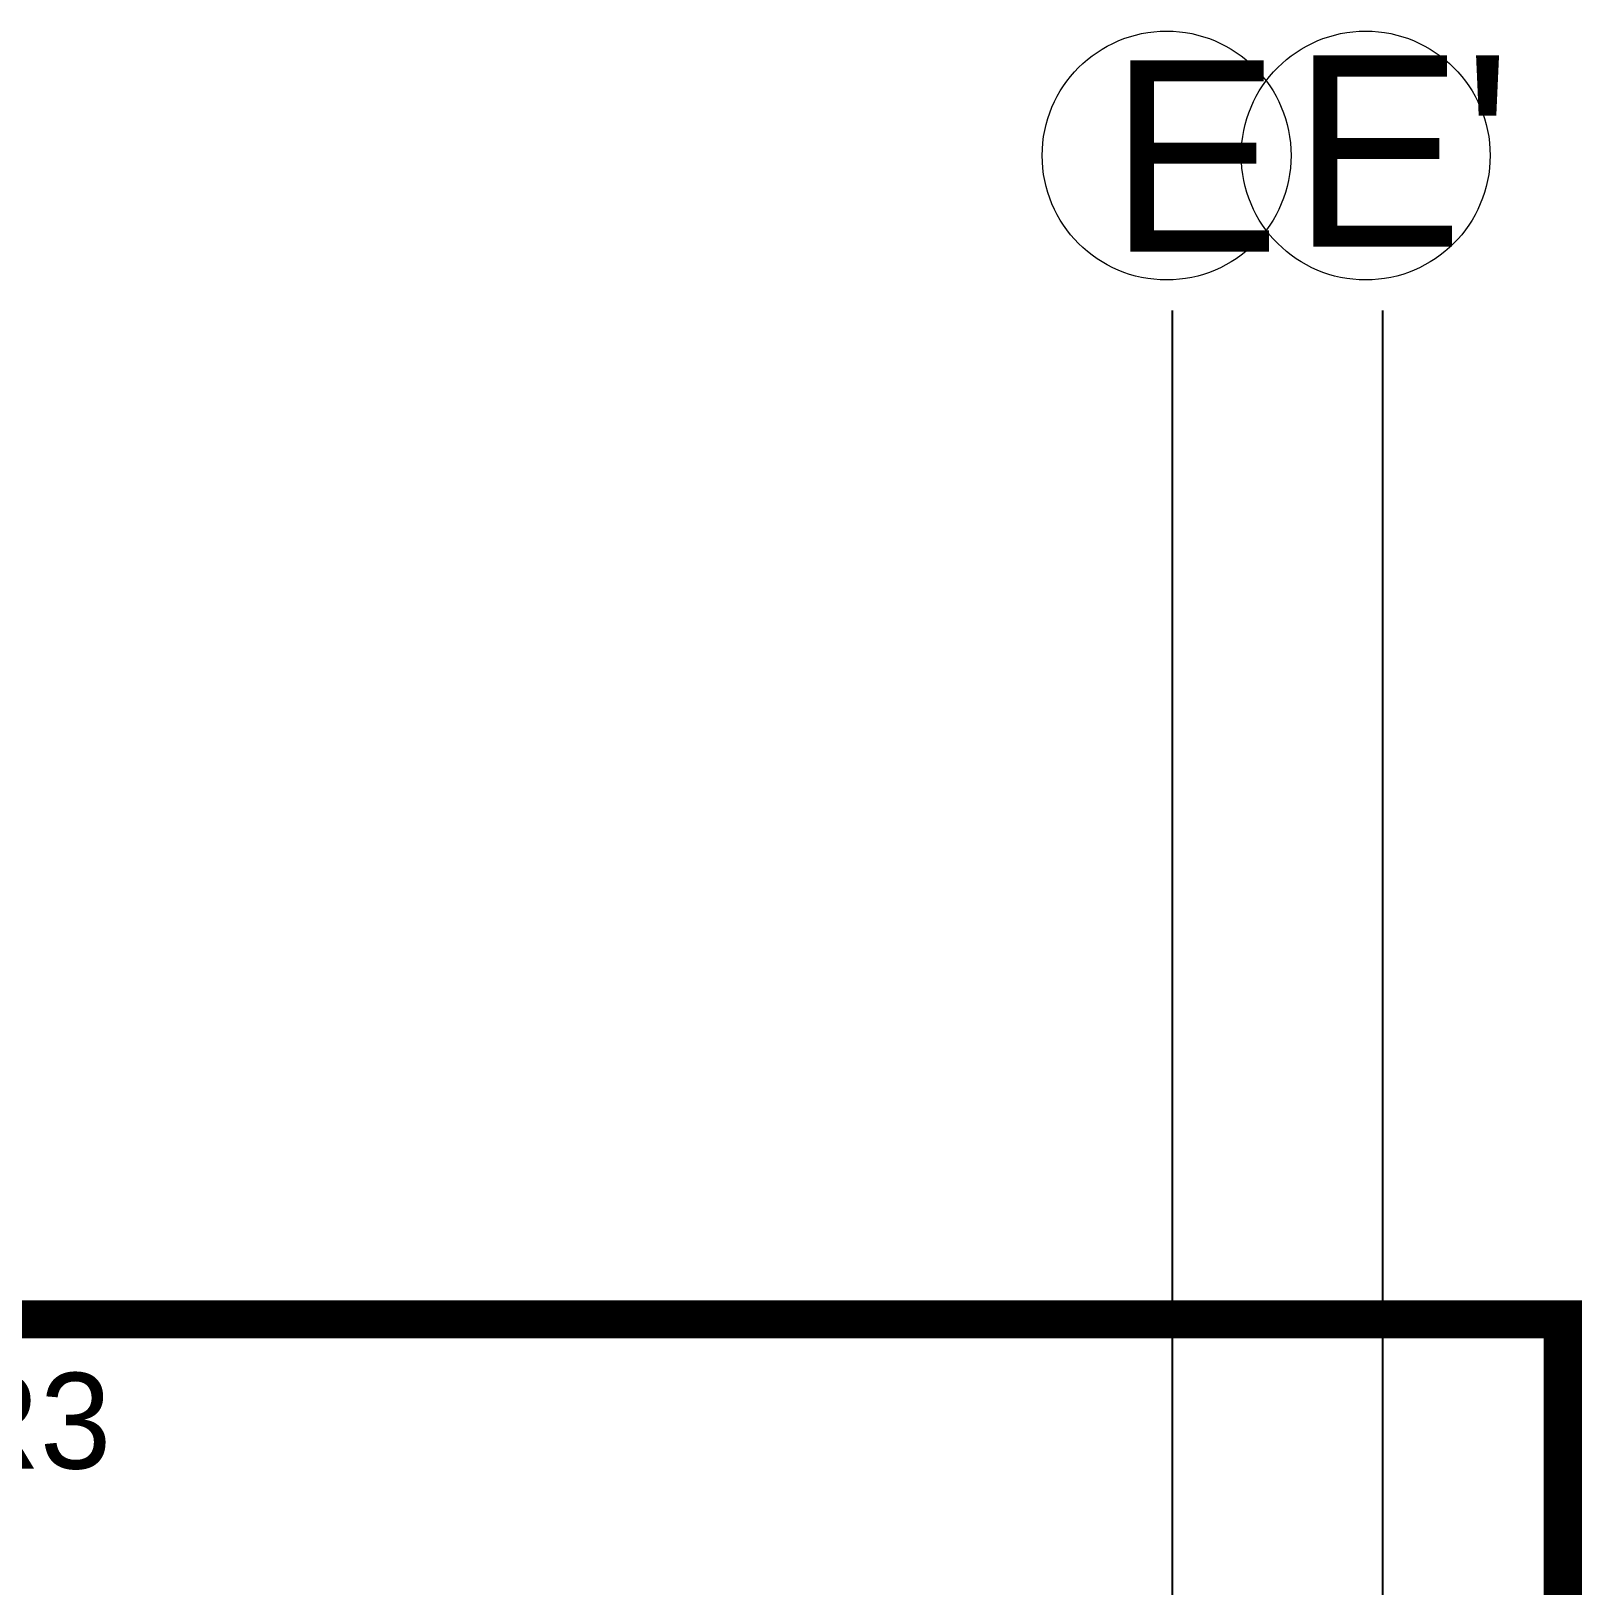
# Model space of a CAD drawing. Header units: metres. Extents: x 75097 to 220695, y -1557923 to -1361206.
# Drawn here: x 112032 to 116083, y -1370102 to -1366042 of the extents above; entities that cross this region are included whole.
import ezdxf
from ezdxf import colors
from ezdxf.entities.mleader import LeaderData, LeaderLine
from ezdxf.math import Vec2, Vec3

# ---------------------------------------------------------------- set-up
doc = ezdxf.new("R2010")
doc.units = ezdxf.units.M
doc.linetypes.add('DASHED2', pattern=[0.375, 0.25, -0.125])
doc.layers.get('0').update_dxf_attribs({"lineweight": 0})
doc.layers.add('A-100 - Copy$0$axes', color=8, linetype='Continuous')
doc.layers.add('A-100 - Copy$0$AxisBalloons_2', color=8, linetype='Continuous', lineweight=0)
doc.layers.add('A-100 - Copy$0$TEXT', color=8, linetype='Continuous', lineweight=0)
doc.layers.add('E-POWR', color=7, linetype='Continuous', lineweight=9, true_color=0x4e7e3e)
doc.styles.add('A-100 - Copy$0$Standard', font='GOTHIC.TTF')
doc.styles.get("Standard").update_dxf_attribs({"font": 'GOTHIC.TTF'})

# ---------------------------------------------------------------- blocks, each defined once
blk = doc.blocks.new('A-100 - Copy')
at = {"layer": 'A-100 - Copy$0$axes'}
for p, q in [((115013.3, -1477297.4, 0), (115013.3, -1366771.9, 0)), ((115563.3, -1477297.4, 0), (115563.3, -1366771.9, 0)), ((115563.3, -1477297.4, 0), (115563.3, -1366771.9, 0))]:
    blk.add_line(p, q, dxfattribs=at)
at = {"layer": 'A-100 - Copy$0$AxisBalloons_2'}
for centre in [(114998.3, -1366366.8, 0), (115518.2, -1366366.8, 2.4)]:
    blk.add_circle(centre, 325, dxfattribs=at)
at = {"layer": 'A-100 - Copy$0$TEXT', "char_height": 500, "attachment_point": 1, "style": 'A-100 - Copy$0$Standard'}
for s, insert in [('E', (114848.3, -1366117.8, 0)), ("E'", (115326.6, -1366105.2, 0))]:
    blk.add_mtext_dynamic_manual_height_columns(s, width=500, gutter_width=1, heights=[0], dxfattribs=dict(at, insert=insert))

msp = doc.modelspace()

# ---------------------------------------------------------------- linework, layer by layer
at = {"layer": 'E-POWR', "color": 240, "linetype": 'DASHED2', "ltscale": 500, "true_color": 0xf10e52, "const_width": 100}
msp.add_lwpolyline([(99709.5, -1369406.3), (116033, -1369406.3), (116033, -1375232.9), (107813.3, -1375232.9), (107813.3, -1389072.7), (105210.1, -1389072.7), (105210.1, -1388615.8), (102724.5, -1388615.8), (102724.5, -1389463.8), (99709.5, -1389463.8), (99709.5, -1369406.3)], dxfattribs=at)

# ---------------------------------------------------------------- leaders
at = {"layer": 'E-POWR'}
ml = msp.add_multileader_mtext('Standard', dxfattribs=at)
ml.set_content('#R3', color=256)
ml.set_leader_properties()
ml.build(insert=Vec2(0, 0))
ml.multileader.update_dxf_attribs({"text_right_attachment_type": 6, "dogleg_length": 200, "arrow_head_size": 200})
ctx = ml.context
ctx.base_point, ctx.char_height, ctx.arrow_head_size, ctx.landing_gap_size, ctx.plane_origin = Vec3(111528.2, -1369674.2, 0), 250, 200, 100, Vec3(108281.3, -1370149.6, 0)
ctx.right_attachment = 6
notes = []
notes.append((ctx, [(0, (1, 1, 0), (111328.2, -1369674.2, 0), (1, 0), 200, [(0, [(110872.1, -1370882.3, 0)], 0, [])])]))
ctx.mtext.insert, ctx.mtext.width, ctx.mtext.flow_direction = Vec3(111628.2, -1369546.1, 0), 1332.272, 5
for ctx, leaders in notes:
    for number, flags, end, landing, length, lines in leaders:
        leader = LeaderData()
        leader.index, (leader.has_last_leader_line, leader.has_dogleg_vector, leader.attachment_direction) = number, flags
        leader.last_leader_point, leader.dogleg_vector, leader.dogleg_length = Vec3(end), Vec3(landing), length
        for number, points, colour, breaks in lines:
            line = LeaderLine()
            line.index, line.vertices, line.color, line.breaks = number, Vec3.list(points), colors.encode_raw_color(colour), breaks
            leader.lines.append(line)
        ctx.leaders.append(leader)

# ---------------------------------------------------------------- next in the draw order: block references
msp.add_blockref('A-100 - Copy', (0, 0))

doc.saveas('drawing.dxf')
